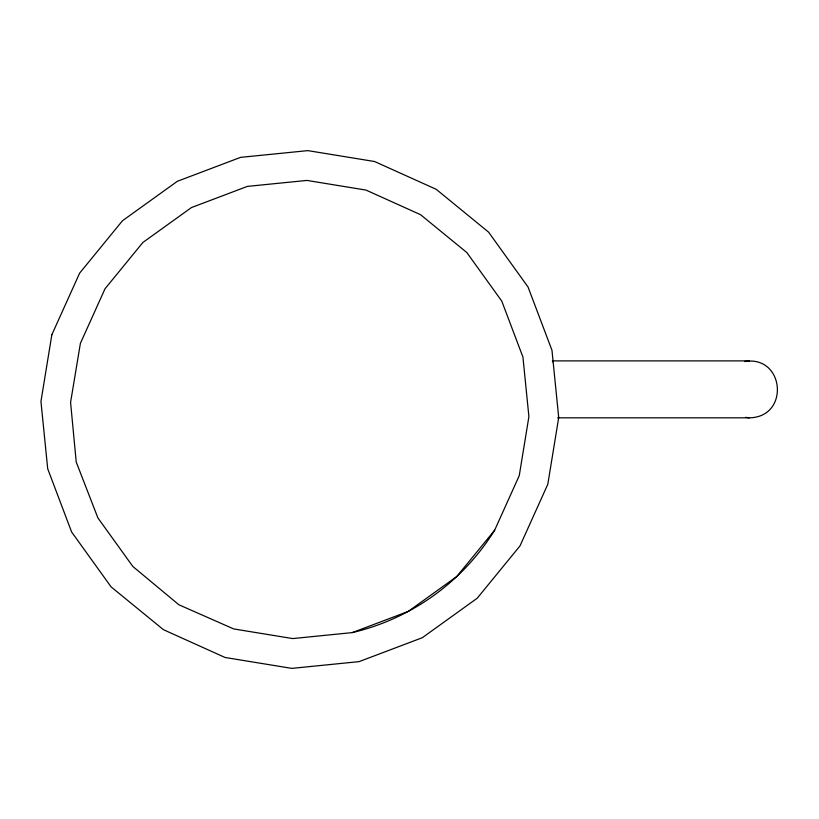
<?xml version="1.0" encoding="UTF-8"?>
<svg xmlns="http://www.w3.org/2000/svg" width="819" height="819" viewBox="0 0 819 819"><rect width="100%" height="100%" fill="white"/><g stroke="black" fill="none" stroke-linecap="round" stroke-linejoin="round"><path stroke-width="1.23" d="M494.666 530.19L519.256 475.644L528.9 416.595L522.932 357.064L501.76 301.105L466.83 252.539L420.516 214.67L365.97 190.069L306.93 180.426L247.399 186.394L191.441 207.565L142.864 242.496L104.996 288.81L80.395 343.356L70.577 402.395L76.228 462.049L97.891 517.895L132.832 566.461L178.88 604.77L233.681 628.931L292.731 638.574L352.262 632.606L408.22 611.435L456.787 576.504L494.666 530.19A228.552 227.846 -40 0 1 352.262 632.606M744.502 361.548C784.612 354.852 790.1 417.055 749.446 417.823L557.565 417.823M749.446 360.892L552.487 360.892L552.487 361.865M745.74 417.342L749.446 417.823M51.843 334.746L40.95 401.474L47.697 468.755L71.622 531.992L111.097 586.885L163.442 629.688L225.082 657.483L291.81 668.376L359.08 661.639L422.317 637.704L477.211 598.228L520.014 545.884L547.809 484.254L558.712 417.526L551.965 350.245L528.04 287.008L488.554 232.115L436.22 189.312L374.58 161.517L307.852 150.624L240.571 157.361L177.334 181.296L122.451 220.772L79.648 273.116L51.843 334.746"/></g></svg>
